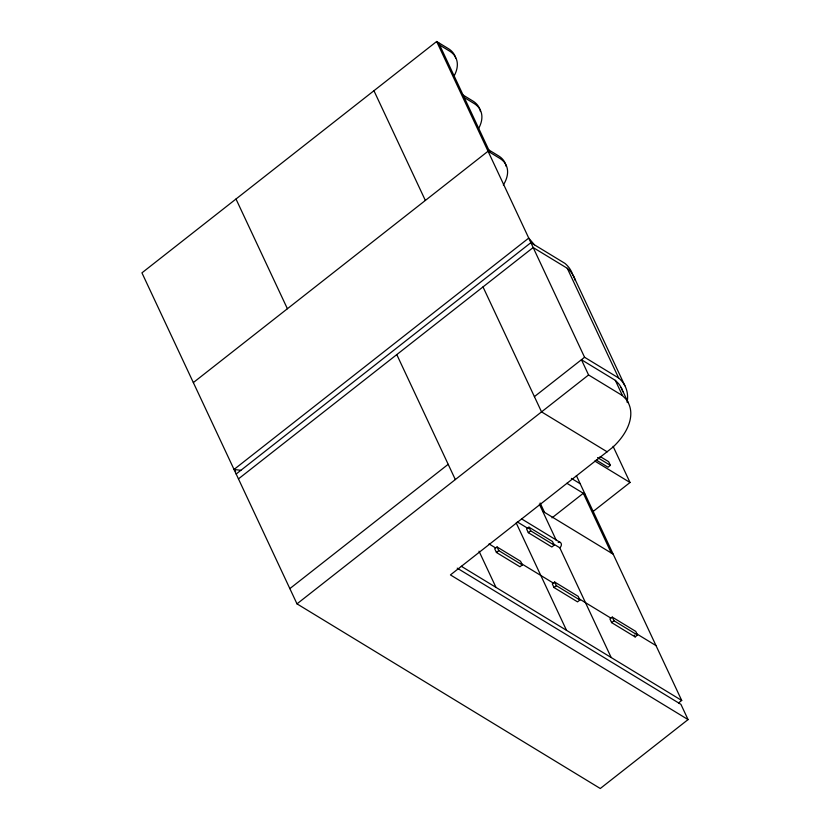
<?xml version="1.0" encoding="UTF-8"?>
<svg xmlns="http://www.w3.org/2000/svg" width="830" height="830" viewBox="0 0 830 830"><rect width="100%" height="100%" fill="white"/><g stroke="black" fill="none" stroke-linecap="round" stroke-linejoin="round"><path stroke-width="1.25" d="M455.67 58.027A41.853 24.713 -25.1 0 0 448.335 48.607L436.653 41.5L141.94 272.852L296.995 603.856L600.277 788.5L688.06 719.589L680.922 704.348L457.226 568.156M193.338 382.578L488.061 151.226L499.733 158.333A41.853 24.713 -25.1 0 1 503.343 184.986M235.647 471.367L234.029 469.448L528.741 238.085L534.416 244.809M236.166 474.013L530.889 242.661L564.981 263.411A67.718 39.996 -25.1 0 1 572.97 275.591M238.449 478.889L533.171 247.537L567.264 268.287A67.718 39.996 -25.1 0 1 575.252 280.467M289.846 588.615L448.179 464.323M534.406 396.636L584.569 357.263L618.661 378.013A67.718 39.996 -25.1 0 1 627.148 402.384M296.995 603.856L588.574 374.963L622.469 395.599L625.737 398.919A63.537 37.526 -25.1 0 1 612.81 447.266L450.441 574.92L688.06 719.589M497.066 546.96L494.711 548.806L496.433 552.469L519.943 566.776L522.288 564.94L520.576 561.277L497.066 546.96L498.778 550.622L522.288 564.94M496.433 552.469L498.778 550.622M528.969 527.175L526.614 529.011L528.326 532.673L551.836 546.991L554.191 545.144L552.479 541.482L528.969 527.175L530.681 530.827L554.191 545.144M600.121 456.51L608.67 461.719L610.382 465.371L608.027 467.217L596.272 460.059M528.326 532.673L530.681 530.827M551.991 517.858L583.314 493.269L611.295 553.008M592.641 511.84L630.022 482.5L613.08 446.312M554.668 582.027L552.313 583.874L554.025 587.536L577.535 601.854L579.89 600.007L578.178 596.345L554.668 582.027L556.38 585.69L579.89 600.007M554.025 587.536L556.38 585.69M612.27 617.105L609.915 618.941L611.627 622.604L635.137 636.921L637.492 635.075L635.78 631.412L612.27 617.105L613.982 620.757L637.492 635.075M611.627 622.604L613.982 620.757M678.577 702.917L681.71 700.458L576.383 475.611M234.029 469.448L240.866 470.32M439.682 45.079L449.476 51.045A41.853 24.713 -25.1 0 1 454.176 75.831M463.099 95.066L472.893 101.032A41.853 24.713 -25.1 0 1 480.466 111.521M464.24 97.504L474.034 103.47A41.853 24.713 -25.1 0 1 478.734 128.256M488.797 149.929L498.591 155.895A41.853 24.713 -25.1 0 1 506.165 166.384M622.78 391.739A63.537 37.526 -25.1 0 0 618.599 383.678L615.331 380.358L581.436 359.722L588.574 374.963M607.207 451.852L541.544 411.877L483.008 286.921M597.559 457.569L610.382 465.371M594.757 461.024L630.022 482.5M571.382 478.381L580.201 483.745M566.89 483.278L585.192 494.421M542.644 511.218L613.173 554.16M521.479 518.823L560.24 542.426M517.287 521.925L528.181 528.554M553.237 543.806L559.783 547.79L611.181 657.516M489.015 543.92L495.624 547.945M520.97 563.383L553.88 583.417M578.935 598.669L610.828 618.08M636.174 633.518L656.011 645.595M461.324 566.288L681.71 700.458M573.468 275.954L624.865 385.68M567.264 268.287L618.661 378.013M621.11 387.506L628.248 402.747M615.331 380.358L622.469 395.599M438.541 42.641L489.939 152.367M436.653 41.5L584.569 357.263M634.286 635.085L635.137 636.921M373.946 90.729L425.354 200.445M540.133 502.99L544.522 512.359M539.355 504.184L556.39 540.569M516.198 522.931L566.506 630.312M396.782 354.597L455.328 479.564M479.024 551.193L495.977 587.381M236 199.024L287.398 308.739M558.185 542.488A3.341 2.511 -58.7 0 1 561.277 543.712A3.341 2.511 -58.7 0 1 559.783 547.79"/></g></svg>
